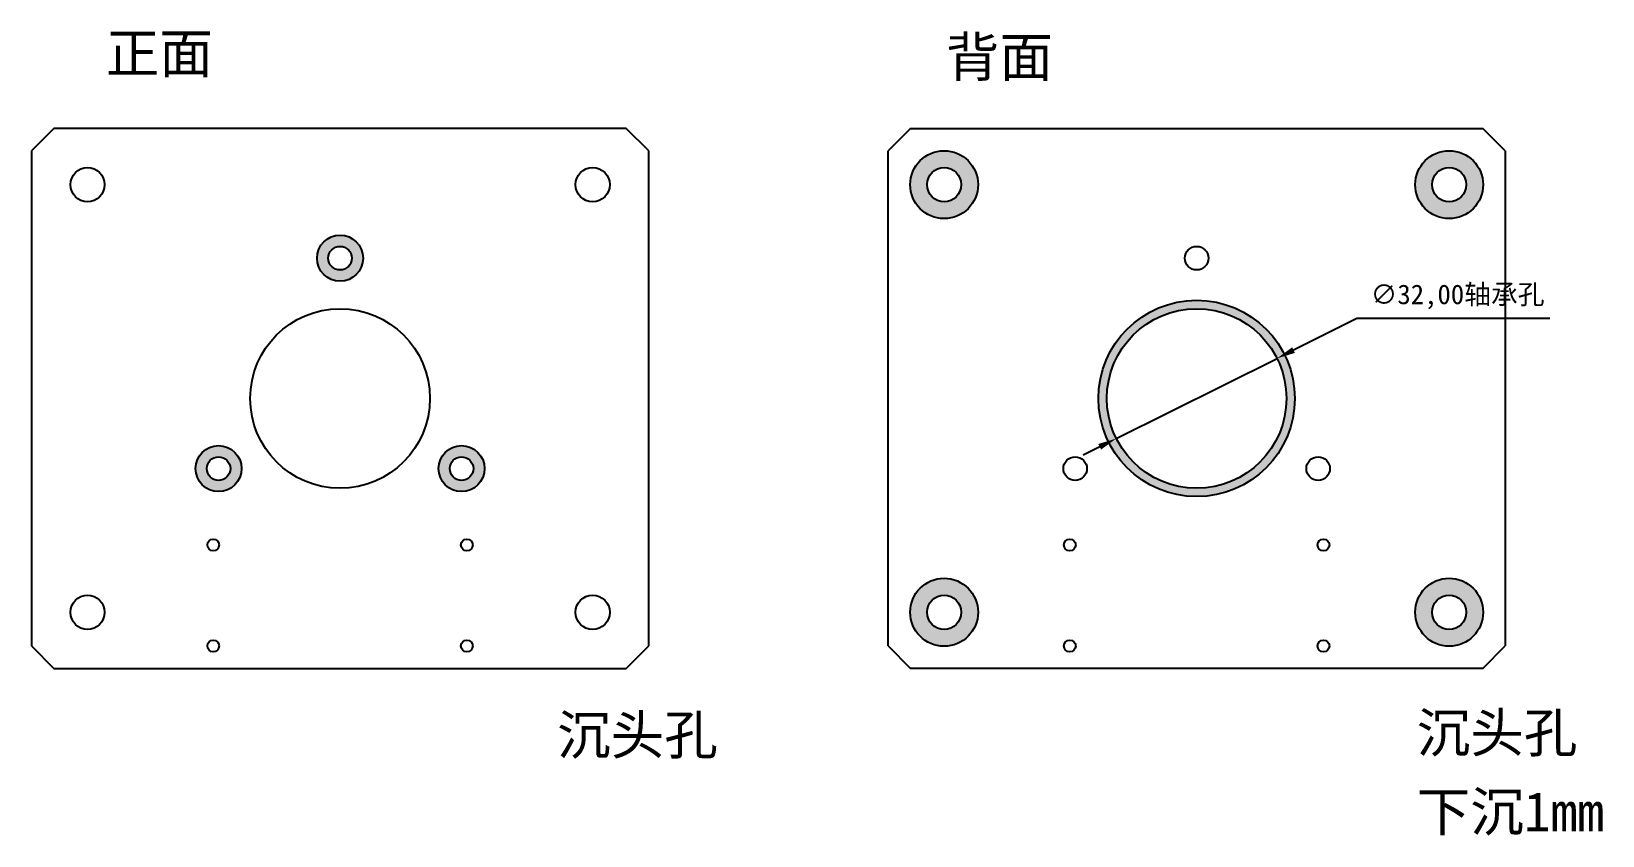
# Model space of a CAD drawing. Header units: millimetres. Extents: x -55 to 225, y -78 to 65.
import ezdxf

# ---------------------------------------------------------------- set-up
doc = ezdxf.new("R2010")
doc.units = ezdxf.units.MM
doc.header["$PDSIZE"] = -1
doc.dimstyles.new('ISO-25', dxfattribs={"dimtxt": 2.5, "dimasz": 2.5, "dimexe": 1.25, "dimexo": 0.625, "dimtad": 1, "dimtxsty": 'Standard', "dimcen": 2.5, "dimadec": 0, "dimazin": 0, "dimtfac": 1, "dimtmove": 0, "dimatfit": 3, "dimfxl": 1, "dimarcsym": 0})

# ---------------------------------------------------------------- blocks, each defined once
blk = doc.blocks.new('*D3')
at = {"color": 0, "lineweight": -2, "transparency": 16777216}
for p, q in [((181.19, 14.24), (169.92, 8.62)), ((215.6, 14.24), (181.19, 14.24)), ((138.33, -7.14), (166.97, 7.14)), ((135.38, -8.62), (132.42, -10.09))]:
    blk.add_line(p, q, dxfattribs=at)
at = {"color": 0, "transparency": 16777216}
for points in [[(169.67, 9.11), (170.17, 8.12), (166.97, 7.14)], [(135.13, -8.12), (135.62, -9.11), (138.33, -7.14)]]:
    blk.add_solid(points, dxfattribs=at)
at = {"layer": 'Defpoints', "color": 0, "transparency": 16777216}
for p in [(166.97, 7.14), (138.33, -7.14)]:
    blk.add_point(p, dxfattribs=at)
at = {"color": 0, "transparency": 16777216, "insert": (199.15, 18.1), "char_height": 3.5, "attachment_point": 5}
blk.add_mtext('∅32,00{\\fSimSun|b0|i0|c134|p2;轴承孔}', dxfattribs=at)

msp = doc.modelspace()

# ---------------------------------------------------------------- hatches: boundary and pattern name
h = msp.add_hatch(color=3)
h.dxf.hatch_style = 1
h.paths.add_polyline_path([(4.1, 25, 1), (-4.1, 25, 1)])
h.paths.add_polyline_path([(-2.1, 25, -1), (2.1, 25, -1)], flags=16)
h.paths.add_polyline_path([(-17.551, -12.5, 1), (-25.751, -12.5, 1)])
h.paths.add_polyline_path([(-23.751, -12.5, -1), (-19.551, -12.5, -1)], flags=16)
h.paths.add_polyline_path([(25.751, -12.5, 1), (17.551, -12.5, 1)])
h.paths.add_polyline_path([(19.551, -12.5, -1), (23.751, -12.5, -1)], flags=16)
h.paths.add_polyline_path([(101.598, -38.1, 1), (113.698, -38.1, 1)])
h.paths.add_polyline_path([(110.698, -38.1, -1), (104.598, -38.1, -1)], flags=16)
h.paths.add_polyline_path([(191.598, -38.1, 1), (203.698, -38.1, 1)])
h.paths.add_polyline_path([(200.698, -38.1, -1), (194.598, -38.1, -1)], flags=16)
h.paths.add_polyline_path([(113.698, 38.1, 1), (101.598, 38.1, 1)])
h.paths.add_polyline_path([(104.598, 38.1, -1), (110.698, 38.1, -1)], flags=16)
h.paths.add_polyline_path([(203.698, 38.1, 1), (191.598, 38.1, 1)])
h.paths.add_polyline_path([(194.598, 38.1, -1), (200.698, 38.1, -1)], flags=16)
h = msp.add_hatch(color=5)
h.dxf.hatch_style = 1
h.paths.add_polyline_path([(170.148, 0, 1), (135.148, 0, 1)])
h.paths.add_polyline_path([(136.648, 0, -1), (168.648, 0, -1)], flags=16)

# ---------------------------------------------------------------- linework, layer by layer
at = {"color": 7, "linetype": 'Continuous', "lineweight": 25}
for p, q in [((-51, 48.1), (-55, 44.1)), ((51, 48.1), (-51, 48.1)), ((55, 44.1), (51, 48.1)), ((101.648, 48.1), (97.648, 44.1)), ((101.648, 48.1), (203.648, 48.1)), ((207.648, 44.1), (203.648, 48.1)), ((-55, 44.1), (-55, -44.1)), ((55, -44.1), (55, 44.1)), ((97.648, -44.1), (97.648, 44.1)), ((207.648, 44.1), (207.648, -44.1)), ((-55, -44.1), (-51, -48.1)), ((51, -48.1), (55, -44.1)), ((97.648, -44.1), (101.648, -48.1)), ((203.648, -48.1), (207.648, -44.1)), ((-51, -48.1), (51, -48.1)), ((203.648, -48.1), (101.648, -48.1))]:
    msp.add_line(p, q, dxfattribs=at)
for centre, radius in [((107.648, 38.1), 6.05), ((197.648, 38.1), 6.05), ((-45, 38.1), 3.05), ((45, 38.1), 3.05), ((107.648, 38.1), 3.05), ((197.648, 38.1), 3.05), ((0, 25), 4.1), ((0, 25), 2.1), ((152.648, 25), 2.1), ((152.648, 0), 17.5), ((0, 0), 16), ((152.648, 0), 16), ((-21.651, -12.5), 4.1), ((-21.651, -12.5), 2.1), ((21.651, -12.5), 4.1), ((21.651, -12.5), 2.1), ((130.998, -12.5), 2.1), ((174.299, -12.5), 2.1), ((-22.6, -26.1), 1.05), ((22.6, -26.1), 1.05), ((130.048, -26.1), 1.05), ((175.248, -26.1), 1.05), ((107.648, -38.1), 6.05), ((197.648, -38.1), 6.05), ((-45, -38.1), 3.05), ((45, -38.1), 3.05), ((107.648, -38.1), 3.05), ((197.648, -38.1), 3.05), ((-22.6, -44.1), 1.05), ((22.6, -44.1), 1.05), ((130.048, -44.1), 1.05), ((175.248, -44.1), 1.05)]:
    msp.add_circle(centre, radius, dxfattribs=at)

# ---------------------------------------------------------------- texts
at = {"char_height": 7, "attachment_point": 1}
for s, width, insert in [('{\\fSimSun|b0|i0|c134|p2;正面}', 19.97706, (-41.751, 65.019)), ('{\\fSimSun|b0|i0|c134|p2;背面}', 27.06569, (107.955, 64.366)), ('{\\fSimSun|b0|i0|c134|p2;\\C3;沉头孔}', 71.29811, (38.674, -56.452)), ('{\\fSimSun|b0|i0|c134|p2;\\C3;沉头孔}', 71.29811, (191.864, -56.057)), ('{\\fSimSun|b0|i0|c134|p2;\\C5;下沉\\Ftxt|c134;1mm}', 55.72648, (191.864, -70.124))]:
    msp.add_mtext_dynamic_manual_height_columns(s, width=width, gutter_width=17.5, heights=[0], dxfattribs=dict(at, insert=insert))

# ---------------------------------------------------------------- dimensions: what is measured, and where the dimension line sits
dim = msp.add_diameter_dim_2p(p1=(138.331, -7.142), p2=(166.966, 7.142), text='<>{\\fSimSun|b0|i0|c134|p2;轴承孔}', dimstyle='ISO-25', override={"dimtxt": 3.5, "dimasz": 3.302, "dimexe": 1, "dimexo": 0, "dimgap": 1.524, "dimtih": 1, "dimtoh": 1, "dimzin": 1, "dimadec": 2, "dimtzin": 1})
dim.commit()
dim.dimension.update_dxf_attribs({"geometry": '*D3', "text_midpoint": (199.154, 14.236), "dimtype": 163})

doc.saveas('drawing.dxf')
